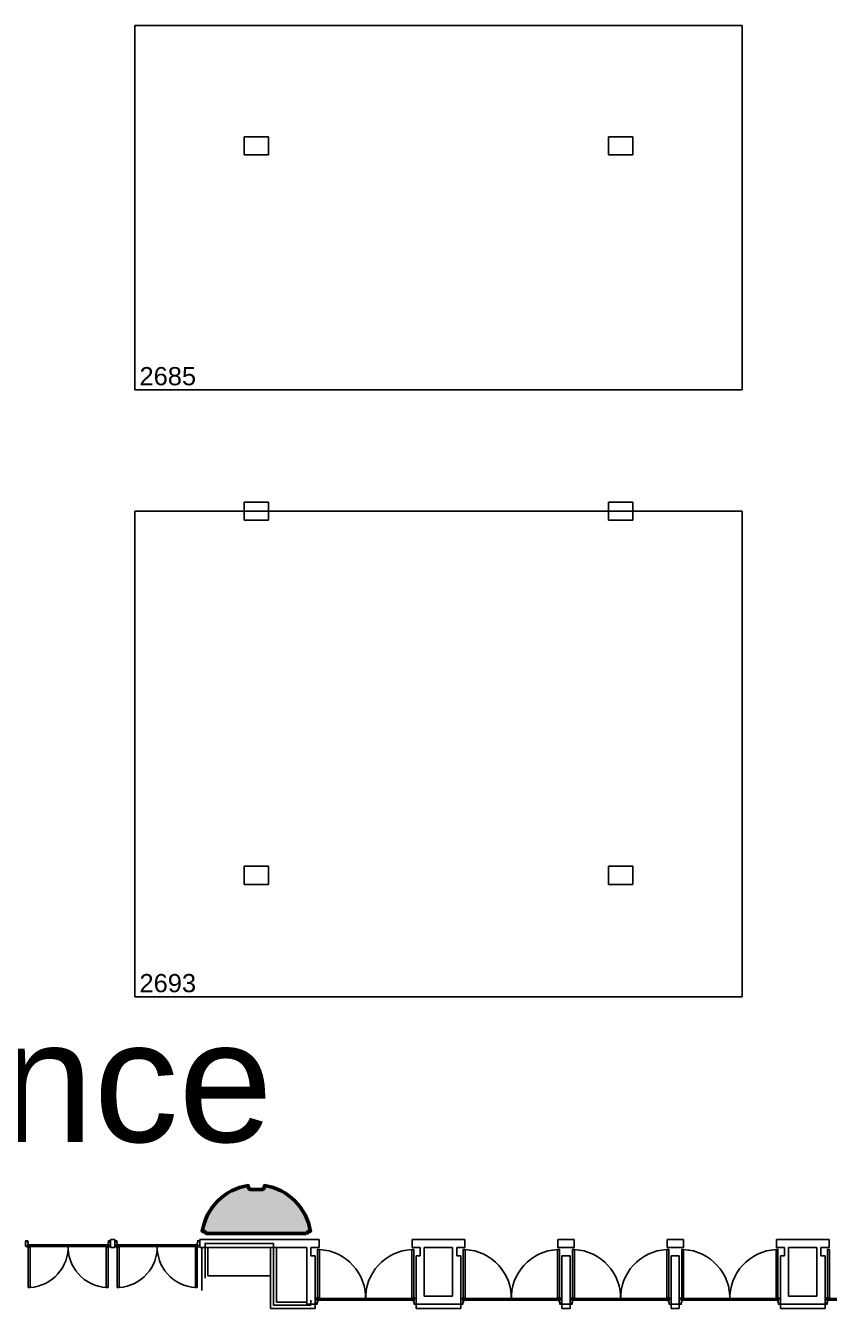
# Model space of a CAD drawing. Extents: x -2543 to 6312, y -522 to 14878.
# Drawn here: x 4212 to 5006, y -308 to 960 of the extents above; entities that cross this region are included whole.
import ezdxf

# ---------------------------------------------------------------- set-up
doc = ezdxf.new("R2010")
doc.units = 0
doc.header["$LTSCALE"] = 5000
doc.header["$PDSIZE"] = 1
for name, color, linetype in [('BoothNumber', 7, 'Continuous'), ('BoothOutLine', 7, 'Continuous'), ('DRAWINGLAYER', 7, 'Continuous'), ('show_xref', 7, 'Continuous')]:
    doc.layers.add(name, color=color, linetype=linetype)
doc.layers.add('OCCC Phase V$0$2020sc01$0$L01-northsouth$0$S-CONC-COLS', color=7, linetype='Continuous', lineweight=50)
doc.layers.add('OCCC Phase V$0$2020sc01$0$L01-northsouth$0$S-CONC-SHAD', color=253, linetype='Continuous', lineweight=20)
doc.styles.add('Arial&EBMS', font='Arial', dxfattribs={"height": 1})
doc.styles.add('Arial&EBMS&B', font='Arial', dxfattribs={"height": 1})

# ---------------------------------------------------------------- blocks, each defined once
blk = doc.blocks.new('OCCC Phase V$0$2020sc01$0$L01-northsouth$0$c9h')
at = {"layer": 'OCCC Phase V$0$2020sc01$0$L01-northsouth$0$S-CONC-SHAD'}
h = blk.add_hatch(color=256, dxfattribs=at)
edge = h.paths.add_edge_path()
edge.add_line((6, -49.4), (8, -51.4))
edge.add_line((8, -51.4), (8, -53.4))
edge.add_arc((0, 0), 54, 278.5196, 351.4804)
edge.add_line((53.4, -8), (51.4, -8))
edge.add_line((51.4, -8), (49.4, -6))
edge.add_line((49.4, -6), (49.4, 6))
edge.add_line((49.4, 6), (51.4, 8))
edge.add_line((51.4, 8), (53.4, 8))
edge.add_arc((0, 0), 54, 8.5196, 81.4804)
edge.add_line((8, 53.4), (8, 51.4))
edge.add_line((8, 51.4), (6, 49.4))
edge.add_line((6, 49.4), (6, -49.4))
at = {"layer": 'Defpoints'}
blk.add_point((25, 0), dxfattribs=at)
at = {"layer": 'OCCC Phase V$0$2020sc01$0$L01-northsouth$0$S-CONC-COLS'}
blk.add_lwpolyline([(6, -49.4), (8, -51.4), (8, -53.4, 0.329561), (53.4, -8), (51.4, -8), (49.4, -6), (49.4, 6), (51.4, 8), (53.4, 8, 0.329561), (8, 53.4), (8, 51.4), (6, 49.4)], format="xyb", close=True, dxfattribs=at)
blk = doc.blocks.new('FACILITY_X0000198')
at = {"layer": 'show_xref', "color": 0}
for p, q in [((4428, 832.2), (4428, 850.2)), ((4428, 850.2), (4452, 850.2)), ((4452, 850.2), (4452, 832.2)), ((4788, 832.2), (4788, 850.2)), ((4788, 850.2), (4812, 850.2)), ((4812, 850.2), (4812, 832.2)), ((4452, 832.2), (4428, 832.2)), ((4452, 832.2), (4452, 832.2)), ((4812, 832.2), (4788, 832.2)), ((4812, 832.2), (4812, 832.2)), ((4428, 471), (4428, 489)), ((4428, 489), (4452, 489)), ((4452, 489), (4452, 471)), ((4788, 471), (4788, 489)), ((4788, 489), (4812, 489)), ((4812, 489), (4812, 471)), ((4452, 471), (4428, 471)), ((4452, 471), (4452, 471)), ((4812, 471), (4788, 471)), ((4812, 471), (4812, 471)), ((4428, 111), (4428, 129)), ((4428, 129), (4452, 129)), ((4452, 129), (4452, 111)), ((4788, 111), (4788, 129)), ((4788, 129), (4812, 129)), ((4812, 129), (4812, 111)), ((4452, 111), (4428, 111)), ((4452, 111), (4452, 111)), ((4812, 111), (4788, 111)), ((4812, 111), (4812, 111)), ((4296, -248), (4296, -240)), ((4296, -240), (4300, -240)), ((4300, -240), (4300, -248)), ((4384, -248), (4384, -240)), ((4502, -240), (4384, -240)), ((4502, -240), (4502, -248)), ((4594, -240), (4594, -248)), ((4594, -240), (4646, -240)), ((4646, -240), (4646, -248)), ((4738, -240), (4738, -248)), ((4738, -240), (4754, -240)), ((4754, -240), (4754, -248)), ((4846, -240), (4846, -248)), ((4862, -240), (4846, -240)), ((4862, -240), (4862, -248)), ((4954, -240), (4954, -248)), ((5006, -240), (4954, -240)), ((5006, -240), (5006, -248)), ((4212, -241.6), (4212, -246.4)), ((4212.1, -241.6), (4212, -241.6)), ((4212, -246.4), (4212.1, -246.4)), ((4296, -246.4), (4295.9, -246.4)), ((4296, -241.6), (4296, -246.4)), ((4300, -248), (4296, -248)), ((4300, -241.6), (4300, -246.4)), ((4300, -246.4), (4300.1, -246.4)), ((4383.9, -241.6), (4384, -241.6)), ((4384, -246.4), (4383.9, -246.4)), ((4384, -241.6), (4384, -246.4)), ((4490, -248), (4384, -248)), ((4386, -248), (4386, -290.2)), ((4457, -244), (4388.8, -244)), ((4389.5, -243.8), (4389.5, -278.1)), ((4392, -248), (4392, -276)), ((4454, -248), (4454, -308)), ((4457, -305), (4457, -244)), ((4460, -248), (4460, -302)), ((4490, -248), (4490, -304)), ((4494, -248), (4502, -248)), ((4494, -248), (4494, -256)), ((4602, -248), (4594, -248)), ((4602, -248), (4602, -256)), ((4606, -248), (4634, -248)), ((4606, -248), (4606, -296)), ((4634, -248), (4634, -296)), ((4638, -248), (4638, -256)), ((4638, -248), (4646, -248)), ((4738, -248), (4754, -248)), ((4862, -248), (4846, -248)), ((4962, -248), (4954, -248)), ((4962, -248), (4962, -256)), ((4966, -248), (4966, -296)), ((4994, -248), (4966, -248)), ((4994, -248), (4994, -296)), ((4998, -248), (4998, -256)), ((4998, -248), (5006, -248)), ((4494, -256), (4498, -256)), ((4498, -256), (4498, -304)), ((4602, -256), (4598, -256)), ((4598, -256), (4598, -304)), ((4638, -256), (4642, -256)), ((4642, -256), (4642, -304)), ((4742, -256), (4742, -304)), ((4742, -256), (4750, -256)), ((4750, -256), (4750, -304)), ((4858, -256), (4850, -256)), ((4850, -256), (4850, -304)), ((4858, -256), (4858, -304)), ((4958, -256), (4958, -304)), ((4962, -256), (4958, -256)), ((4998, -256), (5002, -256)), ((5002, -256), (5002, -304)), ((4454, -276), (4392, -276)), ((4460, -302), (4490, -302)), ((4498, -304), (4490, -304)), ((4494, -300), (4494, -305)), ((4498, -303.5), (4498, -298.8)), ((4498, -298.8), (4498.1, -298.8)), ((4498.1, -303.5), (4498, -303.5)), ((4498, -304), (4498, -308)), ((4598, -298.8), (4597.9, -298.8)), ((4597.9, -303.5), (4598, -303.5)), ((4598, -303.5), (4598, -298.8)), ((4598, -304), (4598, -308)), ((4642, -304), (4598, -304)), ((4634, -296), (4606, -296)), ((4642, -303.5), (4642, -298.8)), ((4642, -298.8), (4642.1, -298.8)), ((4642.1, -303.5), (4642, -303.5)), ((4642, -304), (4642, -308)), ((4742, -298.8), (4741.9, -298.8)), ((4741.9, -303.5), (4742, -303.5)), ((4742, -303.5), (4742, -298.8)), ((4742, -304), (4742, -308)), ((4742, -304), (4750, -304)), ((4750, -303.5), (4750, -298.8)), ((4750, -298.8), (4750.1, -298.8)), ((4750.1, -303.5), (4750, -303.5)), ((4750, -304), (4750, -308)), ((4850, -298.8), (4849.9, -298.8)), ((4849.9, -303.5), (4850, -303.5)), ((4850, -303.5), (4850, -298.8)), ((4850, -304), (4850, -308)), ((4858, -304), (4850, -304)), ((4858, -303.5), (4858, -298.8)), ((4858, -298.8), (4858.1, -298.8)), ((4858.1, -303.5), (4858, -303.5)), ((4858, -304), (4858, -308)), ((4958, -298.8), (4957.9, -298.8)), ((4957.9, -303.5), (4958, -303.5)), ((4958, -303.5), (4958, -298.8)), ((4958, -304), (4958, -308)), ((4958, -304), (5002, -304)), ((4966, -296), (4994, -296)), ((5002, -303.5), (5002, -298.8)), ((5002, -298.8), (5002.1, -298.8)), ((5002.1, -303.5), (5002, -303.5)), ((5002, -304), (5002, -308)), ((4454, -308), (4498, -308)), ((4494, -305), (4457, -305)), ((4598, -308), (4642, -308)), ((4742, -308), (4750, -308)), ((4858, -308), (4850, -308)), ((5002, -308), (4958, -308))]:
    blk.add_line(p, q, dxfattribs=at)
for points in [[(4212.1, -241.2, -0.414214), (4212.3, -241.1), (4213.9, -241.1, -0.414214), (4214, -241.2), (4214, -243.1), (4214.5, -243.1, -0.414214), (4214.6, -243.2), (4214.6, -244.8, -0.414214), (4214.5, -244.9), (4214, -244.9), (4214, -246.8, -0.414214), (4213.9, -246.9), (4212.3, -246.9, -0.414214), (4212.1, -246.8), (4212.1, -246.4), (4212.3, -246.4), (4212.3, -246.8), (4213.9, -246.8), (4213.9, -244.8), (4214.5, -244.8), (4214.5, -243.2), (4213.9, -243.2), (4213.9, -241.2), (4212.3, -241.2), (4212.3, -241.6), (4212.1, -241.6)], [(4295.9, -241.2, 0.414214), (4295.8, -241.1), (4294.1, -241.1, 0.414214), (4294, -241.2), (4294, -243.1), (4293.5, -243.1, 0.414214), (4293.4, -243.2), (4293.4, -244.8, 0.414214), (4293.5, -244.9), (4294, -244.9), (4294, -246.8, 0.414214), (4294.1, -246.9), (4295.8, -246.9, 0.414214), (4295.9, -246.8), (4295.9, -246.4), (4295.8, -246.4), (4295.8, -246.8), (4294.1, -246.8), (4294.1, -244.8), (4293.5, -244.8), (4293.5, -243.2), (4294.1, -243.2), (4294.1, -241.2), (4295.8, -241.2), (4295.8, -241.6), (4295.9, -241.6)], [(4300.1, -241.2, -0.414214), (4300.2, -241.1), (4301.9, -241.1, -0.414214), (4302, -241.2), (4302, -243.1), (4302.5, -243.1, -0.414214), (4302.6, -243.2), (4302.6, -244.8, -0.414214), (4302.5, -244.9), (4302, -244.9), (4302, -246.8, -0.414214), (4301.9, -246.9), (4300.2, -246.9, -0.414214), (4300.1, -246.8), (4300.1, -246.4), (4300.2, -246.4), (4300.2, -246.8), (4301.9, -246.8), (4301.9, -244.8), (4302.5, -244.8), (4302.5, -243.2), (4301.9, -243.2), (4301.9, -241.2), (4300.2, -241.2), (4300.2, -241.6), (4300.1, -241.6)], [(4383.9, -241.2, 0.414214), (4383.8, -241.1), (4382.1, -241.1, 0.414214), (4382, -241.2), (4382, -243.1), (4381.5, -243.1, 0.414214), (4381.4, -243.2), (4381.4, -244.8, 0.414214), (4381.5, -244.9), (4382, -244.9), (4382, -246.8, 0.414214), (4382.1, -246.9), (4383.8, -246.9, 0.414214), (4383.9, -246.8), (4383.9, -246.4), (4383.8, -246.4), (4383.8, -246.8), (4382.1, -246.8), (4382.1, -244.8), (4381.5, -244.8), (4381.5, -243.2), (4382.1, -243.2), (4382.1, -241.2), (4383.8, -241.2), (4383.8, -241.6), (4383.9, -241.6)], [(4498.1, -303.9, 0.414214), (4498.2, -304), (4499.9, -304, 0.414214), (4500, -303.9), (4500, -302), (4500.5, -302, 0.414214), (4500.6, -301.9), (4500.6, -300.4, 0.414214), (4500.5, -300.2), (4500, -300.2), (4500, -298.4, 0.414214), (4499.9, -298.2), (4498.2, -298.2, 0.414214), (4498.1, -298.4), (4498.1, -298.8), (4498.2, -298.8), (4498.2, -298.4), (4499.9, -298.4), (4499.9, -300.4), (4500.5, -300.4), (4500.5, -301.9), (4499.9, -301.9), (4499.9, -303.9), (4498.2, -303.9), (4498.2, -303.5), (4498.1, -303.5)], [(4597.9, -303.9, -0.414214), (4597.8, -304), (4596.1, -304, -0.414214), (4596, -303.9), (4596, -302), (4595.5, -302, -0.414214), (4595.4, -301.9), (4595.4, -300.4, -0.414214), (4595.5, -300.2), (4596, -300.2), (4596, -298.4, -0.414214), (4596.1, -298.2), (4597.8, -298.2, -0.414214), (4597.9, -298.4), (4597.9, -298.8), (4597.8, -298.8), (4597.8, -298.4), (4596.1, -298.4), (4596.1, -300.4), (4595.5, -300.4), (4595.5, -301.9), (4596.1, -301.9), (4596.1, -303.9), (4597.8, -303.9), (4597.8, -303.5), (4597.9, -303.5)], [(4642.1, -303.9, 0.414214), (4642.2, -304), (4643.9, -304, 0.414214), (4644, -303.9), (4644, -302), (4644.5, -302, 0.414214), (4644.6, -301.9), (4644.6, -300.4, 0.414214), (4644.5, -300.2), (4644, -300.2), (4644, -298.4, 0.414214), (4643.9, -298.2), (4642.2, -298.2, 0.414214), (4642.1, -298.4), (4642.1, -298.8), (4642.2, -298.8), (4642.2, -298.4), (4643.9, -298.4), (4643.9, -300.4), (4644.5, -300.4), (4644.5, -301.9), (4643.9, -301.9), (4643.9, -303.9), (4642.2, -303.9), (4642.2, -303.5), (4642.1, -303.5)], [(4741.9, -303.9, -0.414214), (4741.8, -304), (4740.1, -304, -0.414214), (4740, -303.9), (4740, -302), (4739.5, -302, -0.414214), (4739.4, -301.9), (4739.4, -300.4, -0.414214), (4739.5, -300.2), (4740, -300.2), (4740, -298.4, -0.414214), (4740.1, -298.2), (4741.8, -298.2, -0.414214), (4741.9, -298.4), (4741.9, -298.8), (4741.8, -298.8), (4741.8, -298.4), (4740.1, -298.4), (4740.1, -300.4), (4739.5, -300.4), (4739.5, -301.9), (4740.1, -301.9), (4740.1, -303.9), (4741.8, -303.9), (4741.8, -303.5), (4741.9, -303.5)], [(4750.1, -303.9, 0.414214), (4750.2, -304), (4751.9, -304, 0.414214), (4752, -303.9), (4752, -302), (4752.5, -302, 0.414214), (4752.6, -301.9), (4752.6, -300.4, 0.414214), (4752.5, -300.2), (4752, -300.2), (4752, -298.4, 0.414214), (4751.9, -298.2), (4750.2, -298.2, 0.414214), (4750.1, -298.4), (4750.1, -298.8), (4750.2, -298.8), (4750.2, -298.4), (4751.9, -298.4), (4751.9, -300.4), (4752.5, -300.4), (4752.5, -301.9), (4751.9, -301.9), (4751.9, -303.9), (4750.2, -303.9), (4750.2, -303.5), (4750.1, -303.5)], [(4849.9, -303.9, -0.414214), (4849.8, -304), (4848.1, -304, -0.414214), (4848, -303.9), (4848, -302), (4847.5, -302, -0.414214), (4847.4, -301.9), (4847.4, -300.4, -0.414214), (4847.5, -300.2), (4848, -300.2), (4848, -298.4, -0.414214), (4848.1, -298.2), (4849.8, -298.2, -0.414214), (4849.9, -298.4), (4849.9, -298.8), (4849.8, -298.8), (4849.8, -298.4), (4848.1, -298.4), (4848.1, -300.4), (4847.5, -300.4), (4847.5, -301.9), (4848.1, -301.9), (4848.1, -303.9), (4849.8, -303.9), (4849.8, -303.5), (4849.9, -303.5)], [(4858.1, -303.9, 0.414214), (4858.2, -304), (4859.9, -304, 0.414214), (4860, -303.9), (4860, -302), (4860.5, -302, 0.414214), (4860.6, -301.9), (4860.6, -300.4, 0.414214), (4860.5, -300.2), (4860, -300.2), (4860, -298.4, 0.414214), (4859.9, -298.2), (4858.2, -298.2, 0.414214), (4858.1, -298.4), (4858.1, -298.8), (4858.2, -298.8), (4858.2, -298.4), (4859.9, -298.4), (4859.9, -300.4), (4860.5, -300.4), (4860.5, -301.9), (4859.9, -301.9), (4859.9, -303.9), (4858.2, -303.9), (4858.2, -303.5), (4858.1, -303.5)], [(4957.9, -303.9, -0.414214), (4957.8, -304), (4956.1, -304, -0.414214), (4956, -303.9), (4956, -302), (4955.5, -302, -0.414214), (4955.4, -301.9), (4955.4, -300.4, -0.414214), (4955.5, -300.2), (4956, -300.2), (4956, -298.4, -0.414214), (4956.1, -298.2), (4957.8, -298.2, -0.414214), (4957.9, -298.4), (4957.9, -298.8), (4957.8, -298.8), (4957.8, -298.4), (4956.1, -298.4), (4956.1, -300.4), (4955.5, -300.4), (4955.5, -301.9), (4956.1, -301.9), (4956.1, -303.9), (4957.8, -303.9), (4957.8, -303.5), (4957.9, -303.5)], [(5002.1, -303.9, 0.414214), (5002.2, -304), (5003.9, -304, 0.414214), (5004, -303.9), (5004, -302), (5004.5, -302, 0.414214), (5004.6, -301.9), (5004.6, -300.4, 0.414214), (5004.5, -300.2), (5004, -300.2), (5004, -298.4, 0.414214), (5003.9, -298.2), (5002.2, -298.2, 0.414214), (5002.1, -298.4), (5002.1, -298.8), (5002.2, -298.8), (5002.2, -298.4), (5003.9, -298.4), (5003.9, -300.4), (5004.5, -300.4), (5004.5, -301.9), (5003.9, -301.9), (5003.9, -303.9), (5002.2, -303.9), (5002.2, -303.5), (5002.1, -303.5)]]:
    blk.add_lwpolyline(points, format="xyb", close=True, dxfattribs=at)
for points in [[(4253.9, -245.1), (4214.1, -245.1), (4214.1, -246.9), (4253.9, -246.9)], [(4216.3, -287.3), (4216.3, -247.4), (4214.5, -247.4), (4214.5, -287.3)], [(4254.1, -245.1), (4293.9, -245.1), (4293.9, -246.9), (4254.1, -246.9)], [(4291.7, -287.3), (4291.7, -247.4), (4293.5, -247.4), (4293.5, -287.3)], [(4341.9, -245.1), (4302.1, -245.1), (4302.1, -246.9), (4341.9, -246.9)], [(4304.3, -287.3), (4304.3, -247.4), (4302.5, -247.4), (4302.5, -287.3)], [(4342.1, -245.1), (4381.9, -245.1), (4381.9, -246.9), (4342.1, -246.9)], [(4379.7, -287.3), (4379.7, -247.4), (4381.5, -247.4), (4381.5, -287.3)], [(4502.3, -249.8), (4502.3, -297.7), (4500.5, -297.7), (4500.5, -249.8)], [(4593.7, -249.8), (4593.7, -297.7), (4595.5, -297.7), (4595.5, -249.8)], [(4646.3, -249.8), (4646.3, -297.7), (4644.5, -297.7), (4644.5, -249.8)], [(4737.7, -249.8), (4737.7, -297.7), (4739.5, -297.7), (4739.5, -249.8)], [(4754.3, -249.8), (4754.3, -297.7), (4752.5, -297.7), (4752.5, -249.8)], [(4845.7, -249.8), (4845.7, -297.7), (4847.5, -297.7), (4847.5, -249.8)], [(4862.3, -249.8), (4862.3, -297.7), (4860.5, -297.7), (4860.5, -249.8)], [(4953.7, -249.8), (4953.7, -297.7), (4955.5, -297.7), (4955.5, -249.8)], [(5006.3, -249.8), (5006.3, -297.7), (5004.5, -297.7), (5004.5, -249.8)], [(4547.9, -300), (4500.1, -300), (4500.1, -298.2), (4547.9, -298.2)], [(4548.1, -300), (4595.9, -300), (4595.9, -298.2), (4548.1, -298.2)], [(4691.9, -300), (4644.1, -300), (4644.1, -298.2), (4691.9, -298.2)], [(4692.1, -300), (4739.9, -300), (4739.9, -298.2), (4692.1, -298.2)], [(4799.9, -300), (4752.1, -300), (4752.1, -298.2), (4799.9, -298.2)], [(4800.1, -300), (4847.9, -300), (4847.9, -298.2), (4800.1, -298.2)], [(4907.9, -300), (4860.1, -300), (4860.1, -298.2), (4907.9, -298.2)], [(4908.1, -300), (4955.9, -300), (4955.9, -298.2), (4908.1, -298.2)], [(5051.9, -300), (5004.1, -300), (5004.1, -298.2), (5051.9, -298.2)]]:
    blk.add_lwpolyline(points, close=True, dxfattribs=at)
for centre in [(4214, -247.4), (4294, -247.4), (4302, -247.4), (4382, -247.4), (4500, -297.8), (4596, -297.8), (4644, -297.8), (4740, -297.8), (4752, -297.8), (4848, -297.8), (4860, -297.8), (4956, -297.8), (5004, -297.8)]:
    blk.add_circle(centre, 0.375, dxfattribs=at)
for centre, radius, start, end in [((4214, -247.4), 40, 273.227, 3.227), ((4294, -247.4), 40, 176.773, 266.773), ((4302, -247.4), 40, 273.227, 3.227), ((4382, -247.4), 40, 176.773, 266.773), ((4500, -297.8), 48, 357.311, 87.311), ((4596, -297.8), 48, 92.689, 182.689), ((4644, -297.8), 48, 357.311, 87.311), ((4740, -297.8), 48, 92.689, 182.689), ((4752, -297.8), 48, 357.311, 87.311), ((4848, -297.8), 48, 92.689, 182.689), ((4860, -297.8), 48, 357.311, 87.311), ((4956, -297.8), 48, 92.689, 182.689)]:
    blk.add_arc(centre, radius, start, end, dxfattribs=at)
for p in [(4214, -246.9), (4254, -246.9), (4294, -246.9), (4302, -246.9), (4342, -246.9), (4382, -246.9), (4500, -298.2), (4596, -298.2), (4644, -298.2), (4740, -298.2), (4752, -298.2), (4848, -298.2), (4860, -298.2), (4956, -298.2), (5004, -298.2)]:
    blk.add_point(p, dxfattribs=at)
at = {"layer": 'show_xref', "color": 0, "rotation": 90.0000001836389}
blk.add_blockref('OCCC Phase V$0$2020sc01$0$L01-northsouth$0$c9h', (4440, -240), dxfattribs=at)

msp = doc.modelspace()

# ---------------------------------------------------------------- linework, layer by layer
at = {"layer": 'BoothOutLine'}
for points in [[(4320, 960), (4320, 600), (4920, 600), (4920, 960), (4320, 960)], [(4320, 480), (4320, 0), (4920, 0), (4920, 480), (4320, 480)]]:
    msp.add_lwpolyline(points, close=True, dxfattribs=at)

# ---------------------------------------------------------------- block references
msp.add_blockref('FACILITY_X0000198', (0, 0))

# ---------------------------------------------------------------- texts
at = {"layer": 'BoothNumber', "style": 'Arial&EBMS'}
for s, p in [('2685', (4324.5, 604.5)), ('2693', (4324.5, 4.5))]:
    msp.add_text(s, height=18, dxfattribs=at).set_placement(p)
at = {"layer": 'DRAWINGLAYER', "color": 178, "true_color": 0x000000, "style": 'Arial&EBMS&B'}
msp.add_text('Entrance', height=120, dxfattribs=at).set_placement((3785.33834, -143.504446))

doc.saveas('drawing.dxf')
